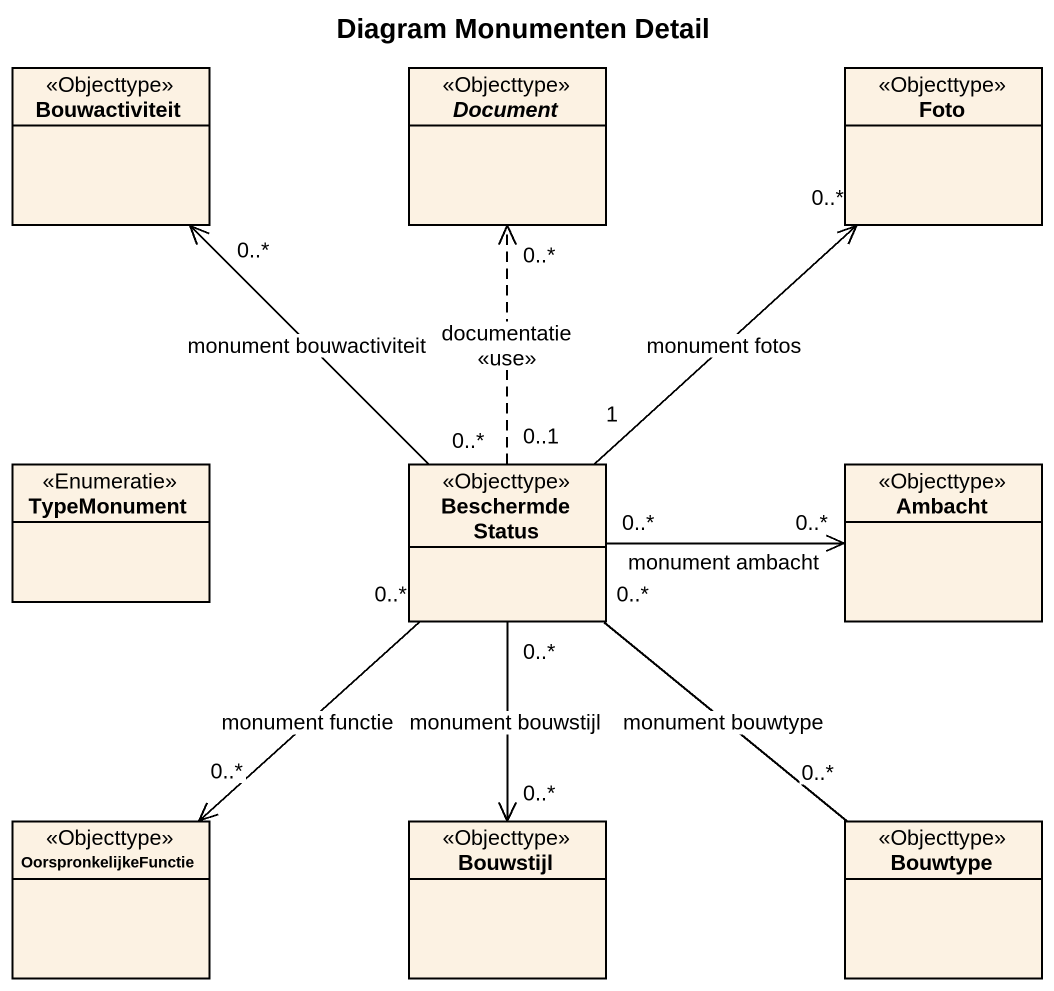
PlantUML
@startuml
title Diagram Monumenten Detail
hide circle
hide empty members
class Bouwactiviteit <<Objecttype>>
abstract class Document <<Objecttype>>
class Foto <<Objecttype>>
enum TypeMonument <<Enumeratie>>
class "Beschermde Status" as Beschermde_Status <<Objecttype>>
class Ambacht <<Objecttype>>
class OorspronkelijkeFunctie <<Objecttype>>
class Bouwstijl <<Objecttype>>
class Bouwtype <<Objecttype>>
Beschermde_Status "0..*" -up-> "0..*" Bouwactiviteit : monument bouwactiviteit
Beschermde_Status "0..1" .up.> "0..*" Document : documentatie\n<<use>>
Beschermde_Status "1" -up-> "0..*" Foto : monument fotos
Beschermde_Status "0..*" -right-> "0..*" Ambacht : monument ambacht
Beschermde_Status "0..*" --> "0..*" OorspronkelijkeFunctie : monument functie
Beschermde_Status "0..*" --> "0..*" Bouwstijl : monument bouwstijl
Beschermde_Status "0..*" -- "0..*" Bouwtype : monument bouwtype
@enduml
